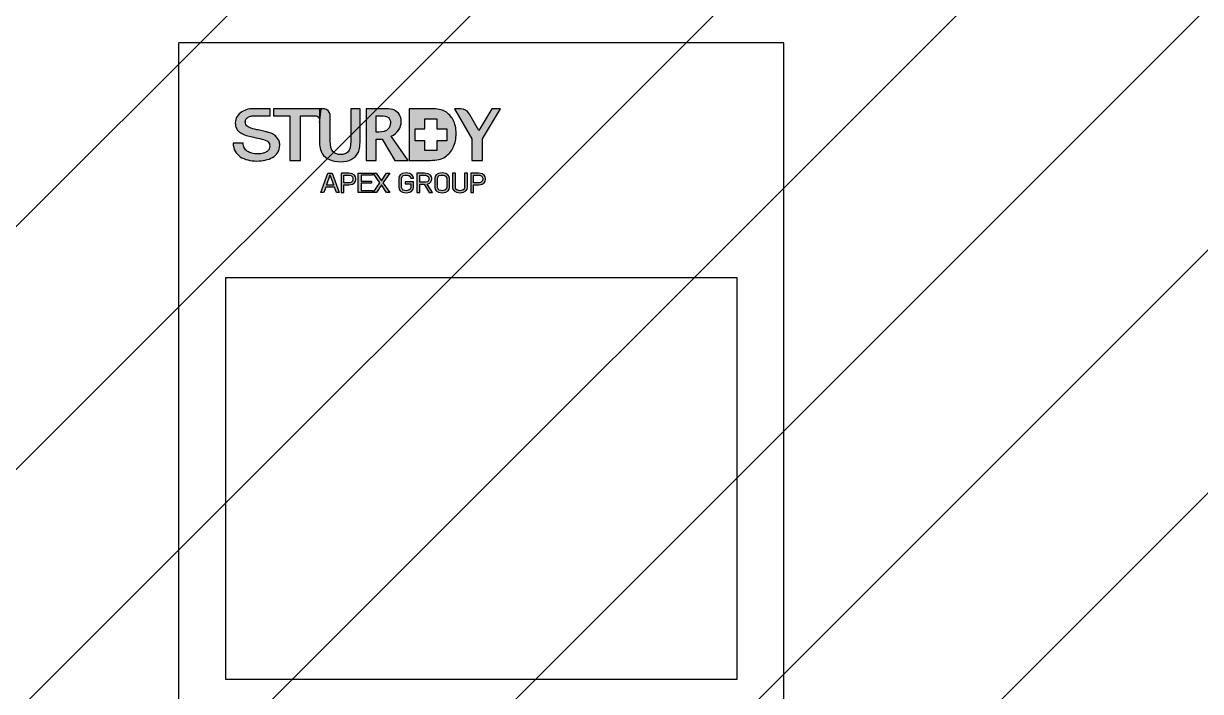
# Model space of a CAD drawing. Header units: millimetres. Extents: x 0 to 16408, y 0 to 11536.
# Drawn here: x 11292.8 to 11720.8, y 4925 to 5168 of the extents above; entities that cross this region are included whole.
import ezdxf

# ---------------------------------------------------------------- set-up
doc = ezdxf.new("R2010")
doc.units = ezdxf.units.MM
doc.header["$MEASUREMENT"] = 0
doc.linetypes.add('HIDDEN', pattern=[9.525, 6.35, -3.175])
doc.layers.get('0').update_dxf_attribs({"lineweight": 25})
doc.layers.add('DIM', color=3, linetype='Continuous', lineweight=9)
doc.layers.add('H', color=2, linetype='HIDDEN', lineweight=15)

msp = doc.modelspace()

# ---------------------------------------------------------------- hatches: boundary and pattern name
h = msp.add_hatch(color=256)
h.dxf.hatch_style = 2
edge = h.paths.add_edge_path()
edge.add_spline(control_points=[(11374.761, 5134.093), (11374.391, 5133.913), (11374.086, 5133.67), (11373.843, 5133.361), (11373.601, 5133.053), (11373.48, 5132.668), (11373.48, 5132.207), (11373.48, 5131.555), (11373.707, 5131.047), (11374.164, 5130.679), (11374.62, 5130.311), (11375.216, 5130.032), (11375.954, 5129.845), (11376.031, 5129.828), (11376.337, 5129.754), (11376.871, 5129.625), (11377.405, 5129.497), (11378.002, 5129.357), (11378.662, 5129.203), (11379.321, 5129.048), (11379.967, 5128.899), (11380.598, 5128.753), (11381.229, 5128.607), (11381.68, 5128.5), (11381.952, 5128.432), (11382.631, 5128.244), (11383.223, 5127.987), (11383.729, 5127.662), (11384.233, 5127.338), (11384.655, 5126.965), (11384.995, 5126.546), (11385.334, 5126.126), (11385.586, 5125.677), (11385.751, 5125.198), (11385.916, 5124.719), (11385.999, 5124.238), (11385.999, 5123.76), (11385.999, 5122.733), (11385.761, 5121.855), (11385.286, 5121.129), (11384.81, 5120.401), (11384.184, 5119.807), (11383.408, 5119.344), (11382.631, 5118.881), (11381.748, 5118.544), (11380.758, 5118.33), (11379.768, 5118.116), (11378.759, 5118.009), (11377.73, 5118.009), (11376.546, 5118.009), (11375.43, 5118.138), (11374.382, 5118.394), (11373.334, 5118.651), (11372.421, 5119.044), (11371.645, 5119.575), (11370.869, 5120.106), (11370.248, 5120.786), (11369.782, 5121.616), (11369.316, 5122.446), (11369.073, 5123.426), (11369.054, 5124.556), (11369.054, 5124.556), (11372.694, 5124.556), (11372.694, 5124.556), (11372.694, 5123.854), (11372.829, 5123.254), (11373.101, 5122.759), (11373.373, 5122.262), (11373.751, 5121.855), (11374.237, 5121.539), (11374.722, 5121.222), (11375.279, 5120.991), (11375.911, 5120.846), (11376.541, 5120.7), (11377.225, 5120.627), (11377.963, 5120.627), (11378.759, 5120.627), (11379.438, 5120.709), (11380.001, 5120.871), (11380.564, 5121.034), (11381.021, 5121.244), (11381.37, 5121.501), (11381.719, 5121.757), (11381.971, 5122.053), (11382.126, 5122.386), (11382.282, 5122.72), (11382.36, 5123.058), (11382.36, 5123.4), (11382.36, 5124.102), (11382.18, 5124.62), (11381.821, 5124.954), (11381.461, 5125.287), (11381.069, 5125.522), (11380.642, 5125.66), (11379.904, 5125.899), (11379.045, 5126.126), (11378.065, 5126.34), (11377.085, 5126.553), (11375.876, 5126.832), (11374.441, 5127.174), (11373.547, 5127.38), (11372.805, 5127.649), (11372.213, 5127.982), (11371.621, 5128.318), (11371.15, 5128.689), (11370.801, 5129.1), (11370.451, 5129.511), (11370.203, 5129.947), (11370.058, 5130.409), (11369.913, 5130.871), (11369.84, 5131.341), (11369.84, 5131.821), (11369.84, 5132.745), (11370.058, 5133.545), (11370.495, 5134.222), (11370.932, 5134.897), (11371.509, 5135.458), (11372.227, 5135.903), (11372.945, 5136.348), (11373.527, 5136.618), (11374.439, 5136.833), (11375.352, 5137.047), (11376.595, 5137.054), (11377.527, 5137.054), (11378.614, 5137.054), (11382.569, 5137.054), (11382.569, 5137.054), (11382.569, 5137.054), (11382.556, 5134.496), (11382.556, 5134.496), (11382.556, 5134.496), (11376.564, 5134.533), (11375.966, 5134.409), (11375.522, 5134.316), (11375.129, 5134.273), (11374.761, 5134.093)], knot_values=[0, 0, 0, 0, 1, 1, 1, 2, 2, 2, 3, 3, 3, 4, 4, 4, 5, 5, 5, 6, 6, 6, 7, 7, 7, 8, 8, 8, 9, 9, 9, 10, 10, 10, 11, 11, 11, 12, 12, 12, 13, 13, 13, 14, 14, 14, 15, 15, 15, 16, 16, 16, 17, 17, 17, 18, 18, 18, 19, 19, 19, 20, 20, 20, 21, 21, 21, 22, 22, 22, 23, 23, 23, 24, 24, 24, 25, 25, 25, 26, 26, 26, 27, 27, 27, 28, 28, 28, 29, 29, 29, 30, 30, 30, 31, 31, 31, 32, 32, 32, 33, 33, 33, 34, 34, 34, 35, 35, 35, 36, 36, 36, 37, 37, 37, 38, 38, 38, 39, 39, 39, 40, 40, 40, 41, 41, 41, 42, 42, 42, 43, 43, 43, 44, 44, 44, 45, 45, 45, 45], degree=3, periodic=1)
h = msp.add_hatch(color=256)
h.dxf.hatch_style = 2
edge = h.paths.add_edge_path()
edge.add_spline(control_points=[(11389.684, 5134.457), (11389.684, 5134.457), (11383.679, 5134.457), (11383.679, 5134.457), (11383.679, 5134.457), (11383.679, 5137.054), (11383.679, 5137.054), (11383.679, 5137.054), (11401.039, 5137.054), (11401.039, 5137.054), (11401.039, 5137.054), (11400.503, 5131.883), (11400.503, 5131.883), (11400.503, 5131.883), (11400.61, 5133.663), (11400.016, 5134.106), (11399.423, 5134.549), (11398.85, 5134.457), (11398.85, 5134.457), (11398.85, 5134.457), (11398.333, 5134.457), (11398.333, 5134.457), (11398.333, 5134.457), (11393.589, 5134.457), (11393.589, 5134.457), (11393.589, 5134.457), (11393.589, 5118.248), (11393.589, 5118.248), (11393.589, 5118.248), (11389.684, 5118.248), (11389.684, 5118.248), (11389.684, 5118.248), (11389.684, 5134.457), (11389.684, 5134.457)], knot_values=[0, 0, 0, 0, 1, 1, 1, 2, 2, 2, 3, 3, 3, 4, 4, 4, 5, 5, 5, 6, 6, 6, 7, 7, 7, 8, 8, 8, 9, 9, 9, 10, 10, 10, 11, 11, 11, 11], degree=3, periodic=1)
h = msp.add_hatch(color=256)
h.dxf.hatch_style = 2
edge = h.paths.add_edge_path()
edge.add_spline(control_points=[(11404.088, 5118.53), (11402.971, 5119.034), (11402.084, 5119.784), (11401.431, 5120.78), (11400.782, 5121.775), (11400.454, 5123.363), (11400.454, 5125.54), (11400.454, 5125.54), (11400.454, 5137.054), (11400.454, 5137.054), (11400.454, 5137.054), (11401.77, 5137.054), (11401.77, 5137.054), (11401.77, 5137.054), (11402.855, 5137.124), (11403.697, 5136.193), (11404.464, 5135.344), (11404.36, 5134.298), (11404.36, 5134.298), (11404.36, 5134.298), (11404.36, 5125.514), (11404.36, 5125.514), (11404.36, 5123.428), (11404.714, 5122.045), (11405.421, 5121.367), (11406.13, 5120.687), (11407.047, 5120.347), (11408.173, 5120.347), (11409.285, 5120.347), (11410.167, 5120.683), (11410.824, 5121.354), (11411.482, 5122.025), (11411.81, 5123.318), (11411.81, 5125.235), (11411.81, 5125.235), (11411.81, 5137.054), (11411.81, 5137.054), (11411.81, 5137.054), (11415.219, 5137.054), (11415.219, 5137.054), (11415.219, 5137.054), (11415.219, 5125.502), (11415.219, 5125.502), (11415.219, 5123.324), (11414.945, 5121.764), (11414.398, 5120.819), (11413.853, 5119.875), (11413.062, 5119.131), (11412.029, 5118.588), (11410.997, 5118.047), (11409.687, 5117.776), (11408.104, 5117.776), (11406.544, 5117.776), (11405.207, 5118.029), (11404.088, 5118.53)], knot_values=[0, 0, 0, 0, 1, 1, 1, 2, 2, 2, 3, 3, 3, 4, 4, 4, 5, 5, 5, 6, 6, 6, 7, 7, 7, 8, 8, 8, 9, 9, 9, 10, 10, 10, 11, 11, 11, 12, 12, 12, 13, 13, 13, 14, 14, 14, 15, 15, 15, 16, 16, 16, 17, 17, 17, 18, 18, 18, 18], degree=3, periodic=1)
h = msp.add_hatch(color=256)
h.dxf.hatch_style = 2
edge = h.paths.add_edge_path()
edge.add_spline(control_points=[(11430.177, 5132.394), (11430.177, 5131.295), (11429.857, 5130.255), (11429.224, 5129.277), (11428.588, 5128.3), (11427.692, 5127.554), (11426.534, 5127.039), (11426.534, 5127.039), (11432.669, 5118.248), (11432.669, 5118.248), (11432.669, 5118.248), (11427.912, 5118.248), (11427.912, 5118.248), (11427.912, 5118.248), (11423.225, 5125.947), (11423.225, 5125.947), (11423.225, 5125.947), (11421.101, 5125.947), (11421.101, 5125.947), (11421.101, 5125.947), (11421.101, 5118.248), (11421.101, 5118.248), (11421.101, 5118.248), (11417.423, 5118.248), (11417.423, 5118.248), (11417.423, 5118.248), (11417.423, 5137.054), (11417.423, 5137.054), (11417.423, 5137.054), (11424.452, 5137.054), (11424.452, 5137.054), (11425.892, 5137.054), (11426.987, 5136.874), (11427.74, 5136.515), (11428.491, 5136.154), (11429.086, 5135.609), (11429.522, 5134.876), (11429.958, 5134.144), (11430.177, 5133.316), (11430.177, 5132.394)], knot_values=[0, 0, 0, 0, 1, 1, 1, 2, 2, 2, 3, 3, 3, 4, 4, 4, 5, 5, 5, 6, 6, 6, 7, 7, 7, 8, 8, 8, 9, 9, 9, 10, 10, 10, 11, 11, 11, 12, 12, 12, 13, 13, 13, 13], degree=3, periodic=1)
edge = h.paths.add_edge_path()
edge.add_spline(control_points=[(11421.101, 5128.519), (11421.101, 5128.519), (11421.994, 5128.519), (11421.994, 5128.519), (11423.601, 5128.519), (11424.716, 5128.871), (11425.338, 5129.575), (11425.957, 5130.28), (11426.272, 5131.075), (11426.272, 5131.963), (11426.272, 5132.734), (11426.019, 5133.347), (11425.519, 5133.8), (11425.018, 5134.253), (11423.999, 5134.481), (11422.462, 5134.481), (11422.462, 5134.481), (11421.101, 5134.481), (11421.101, 5134.481), (11421.101, 5134.481), (11421.101, 5128.519), (11421.101, 5128.519)], knot_values=[0, 0, 0, 0, 1, 1, 1, 2, 2, 2, 3, 3, 3, 4, 4, 4, 5, 5, 5, 6, 6, 6, 7, 7, 7, 7], degree=3, periodic=1)
h = msp.add_hatch(color=256)
edge = h.paths.add_edge_path()
edge.add_spline(control_points=[(11433.024, 5118.248), (11433.024, 5118.248), (11433.024, 5137.054), (11433.024, 5137.054), (11433.024, 5137.054), (11441.115, 5137.054), (11441.115, 5137.054), (11443.284, 5137.054), (11444.97, 5136.706), (11446.176, 5136.013), (11447.384, 5135.318), (11448.345, 5134.294), (11449.061, 5132.943), (11449.777, 5131.592), (11450.135, 5129.959), (11450.135, 5128.045), (11450.135, 5126.174), (11449.794, 5124.499), (11449.111, 5123.027), (11448.431, 5121.552), (11447.439, 5120.387), (11446.133, 5119.532), (11444.829, 5118.676), (11443.04, 5118.248), (11440.773, 5118.248), (11440.773, 5118.248), (11433.024, 5118.248), (11433.024, 5118.248)], knot_values=[0, 0, 0, 0, 1, 1, 1, 2, 2, 2, 3, 3, 3, 4, 4, 4, 5, 5, 5, 6, 6, 6, 7, 7, 7, 8, 8, 8, 9, 9, 9, 9], degree=3, periodic=1)
h.paths.add_polyline_path([(11435.294, 5125.372), (11435.294, 5129.751), (11438.799, 5129.751), (11438.799, 5133.351), (11443.176, 5133.351), (11443.176, 5129.751), (11446.774, 5129.751), (11446.774, 5125.372), (11443.176, 5125.372), (11443.176, 5121.87), (11438.799, 5121.87), (11438.799, 5125.372)], flags=16)
h = msp.add_hatch(color=256)
h.dxf.hatch_style = 2
edge = h.paths.add_edge_path()
edge.add_spline(control_points=[(11455.818, 5126.127), (11455.818, 5126.127), (11449.497, 5137.054), (11449.497, 5137.054), (11449.497, 5137.054), (11450.999, 5137.054), (11450.999, 5137.054), (11450.999, 5137.054), (11452.463, 5137.116), (11453.548, 5136.554), (11454.632, 5135.99), (11454.982, 5135.036), (11454.982, 5135.036), (11454.982, 5135.036), (11458.406, 5129.118), (11458.406, 5129.118), (11458.406, 5129.118), (11463.188, 5137.054), (11463.188, 5137.054), (11463.188, 5137.054), (11466.292, 5137.054), (11466.292, 5137.054), (11466.292, 5137.054), (11459.724, 5126.15), (11459.724, 5126.15), (11459.724, 5126.15), (11459.724, 5118.248), (11459.724, 5118.248), (11459.724, 5118.248), (11455.818, 5118.248), (11455.818, 5118.248), (11455.818, 5118.248), (11455.818, 5126.127), (11455.818, 5126.127)], knot_values=[0, 0, 0, 0, 1, 1, 1, 2, 2, 2, 3, 3, 3, 4, 4, 4, 5, 5, 5, 6, 6, 6, 7, 7, 7, 8, 8, 8, 9, 9, 9, 10, 10, 10, 11, 11, 11, 11], degree=3, periodic=1)
h = msp.add_hatch(color=256)
h.paths.add_polyline_path([(11419.97, 5106.582), (11422.414, 5110.106), (11419.982, 5113.601), (11421.125, 5113.601), (11422.972, 5110.844), (11424.858, 5113.601), (11425.988, 5113.601), (11423.543, 5110.116), (11426.014, 5106.582), (11424.846, 5106.582), (11422.985, 5109.358), (11421.139, 5106.582)])
h.paths.add_polyline_path([(11414.575, 5106.582), (11414.575, 5113.601), (11419.689, 5113.601), (11419.689, 5112.852), (11415.598, 5112.852), (11415.598, 5110.667), (11419.384, 5110.667), (11419.384, 5109.919), (11415.598, 5109.919), (11415.598, 5107.33), (11419.689, 5107.33), (11419.689, 5106.582)])
h.paths.add_polyline_path([(11402.962, 5109.299), (11404.224, 5112.902), (11404.397, 5112.902), (11405.658, 5109.299)], flags=16)
h.paths.add_polyline_path([(11400.982, 5106.582), (11403.453, 5113.601), (11405.114, 5113.601), (11407.625, 5106.582), (11406.615, 5106.582), (11405.924, 5108.561), (11402.722, 5108.561), (11402.005, 5106.582)])
edge = h.paths.add_edge_path()
edge.add_spline(control_points=[(11445.056, 5106.493), (11442.971, 5106.493), (11442.385, 5107.733), (11442.385, 5108.383), (11442.385, 5108.383), (11442.385, 5111.809), (11442.385, 5111.809), (11442.385, 5112.439), (11442.93, 5113.669), (11445.068, 5113.669), (11447.142, 5113.669), (11447.739, 5112.439), (11447.739, 5111.799), (11447.739, 5111.799), (11447.739, 5108.374), (11447.739, 5108.374), (11447.739, 5107.724), (11447.181, 5106.493), (11445.056, 5106.493)], knot_values=[0, 0, 0, 0, 1, 1, 1, 2, 2, 2, 3, 3, 3, 4, 4, 4, 5, 5, 5, 6, 6, 6, 6], degree=3, periodic=1)
edge = h.paths.add_edge_path()
edge.add_spline(control_points=[(11411.146, 5109.348), (11411.146, 5109.348), (11409.313, 5109.348), (11409.313, 5109.348), (11409.313, 5109.348), (11409.313, 5106.582), (11409.313, 5106.582), (11409.313, 5106.582), (11408.29, 5106.582), (11408.29, 5106.582), (11408.29, 5106.582), (11408.29, 5113.601), (11408.29, 5113.601), (11408.29, 5113.601), (11411.093, 5113.601), (11411.093, 5113.601), (11413.232, 5113.601), (11413.644, 5112.341), (11413.644, 5111.74), (11413.644, 5111.74), (11413.644, 5111.228), (11413.644, 5111.228), (11413.644, 5110.608), (11413.232, 5109.348), (11411.146, 5109.348)], knot_values=[0, 0, 0, 0, 1, 1, 1, 2, 2, 2, 3, 3, 3, 4, 4, 4, 5, 5, 5, 6, 6, 6, 7, 7, 7, 8, 8, 8, 8], degree=3, periodic=1)
edge = h.paths.add_edge_path(flags=16)
edge.add_spline(control_points=[(11412.621, 5111.72), (11412.621, 5112.715), (11411.625, 5112.852), (11411.066, 5112.852), (11411.066, 5112.852), (11409.313, 5112.852), (11409.313, 5112.852), (11409.313, 5112.852), (11409.313, 5110.096), (11409.313, 5110.096), (11409.313, 5110.096), (11411.093, 5110.096), (11411.093, 5110.096), (11411.651, 5110.096), (11412.621, 5110.244), (11412.621, 5111.238), (11412.621, 5111.238), (11412.621, 5111.72), (11412.621, 5111.72)], knot_values=[0, 0, 0, 0, 1, 1, 1, 2, 2, 2, 3, 3, 3, 4, 4, 4, 5, 5, 5, 6, 6, 6, 6], degree=3, periodic=1)
edge = h.paths.add_edge_path()
edge.add_spline(control_points=[(11431.423, 5112.88), (11430.893, 5112.778), (11430.306, 5112.496), (11430.306, 5111.79), (11430.306, 5111.79), (11430.306, 5108.383), (11430.306, 5108.383), (11430.306, 5107.389), (11431.423, 5107.231), (11431.967, 5107.231), (11432.499, 5107.231), (11433.615, 5107.389), (11433.615, 5108.383), (11433.615, 5108.383), (11433.615, 5109.702), (11433.615, 5109.702), (11433.615, 5109.702), (11431.662, 5109.702), (11431.662, 5109.702), (11431.662, 5109.702), (11431.662, 5110.45), (11431.662, 5110.45), (11431.662, 5110.45), (11434.637, 5110.45), (11434.637, 5110.45), (11434.637, 5110.45), (11434.637, 5108.374), (11434.637, 5108.374), (11434.637, 5107.753), (11434.053, 5106.493), (11431.94, 5106.493)], knot_values=[6.2752676, 6.2752676, 6.2752676, 6.2752676, 7, 7, 7, 8, 8, 8, 9, 9, 9, 10, 10, 10, 11, 11, 11, 12, 12, 12, 13, 13, 13, 14, 14, 14, 15, 15, 15, 16, 16, 16, 16], degree=3, periodic=0)
edge.add_spline(control_points=[(11431.94, 5106.493), (11429.854, 5106.493), (11429.284, 5107.764), (11429.284, 5108.383), (11429.284, 5108.383), (11429.284, 5111.809), (11429.284, 5111.809), (11429.284, 5112.41), (11429.828, 5113.669), (11431.967, 5113.669), (11434.039, 5113.669), (11434.637, 5112.469), (11434.637, 5111.799), (11434.637, 5111.799), (11433.615, 5111.799), (11433.615, 5111.799), (11433.615, 5112.764), (11432.499, 5112.931), (11431.967, 5112.931), (11431.818, 5112.931), (11431.624, 5112.918), (11431.423, 5112.88)], knot_values=[0, 0, 0, 0, 1, 1, 1, 2, 2, 2, 3, 3, 3, 4, 4, 4, 5, 5, 5, 6, 6, 6, 6.2752676, 6.2752676, 6.2752676, 6.2752676], degree=3, periodic=0)
edge = h.paths.add_edge_path(flags=17)
edge.add_spline(control_points=[(11440.245, 5111.72), (11440.245, 5112.715), (11439.236, 5112.852), (11438.677, 5112.852), (11438.677, 5112.852), (11436.924, 5112.852), (11436.924, 5112.852), (11436.924, 5112.852), (11436.924, 5110.293), (11436.924, 5110.293), (11436.924, 5110.293), (11438.704, 5110.293), (11438.704, 5110.293), (11439.262, 5110.293), (11440.245, 5110.441), (11440.245, 5111.425), (11440.245, 5111.425), (11440.245, 5111.72), (11440.245, 5111.72)], knot_values=[0, 0, 0, 0, 1, 1, 1, 2, 2, 2, 3, 3, 3, 4, 4, 4, 5, 5, 5, 6, 6, 6, 6], degree=3, periodic=1)
edge = h.paths.add_edge_path()
edge.add_spline(control_points=[(11440.338, 5106.582), (11440.338, 5106.582), (11438.478, 5109.545), (11438.478, 5109.545), (11438.478, 5109.545), (11436.924, 5109.545), (11436.924, 5109.545), (11436.924, 5109.545), (11436.924, 5106.582), (11436.924, 5106.582), (11436.924, 5106.582), (11435.901, 5106.582), (11435.901, 5106.582), (11435.901, 5106.582), (11435.901, 5113.601), (11435.901, 5113.601), (11435.901, 5113.601), (11438.704, 5113.601), (11438.704, 5113.601), (11440.843, 5113.601), (11441.268, 5112.351), (11441.268, 5111.75), (11441.268, 5111.75), (11441.268, 5111.416), (11441.268, 5111.416), (11441.268, 5110.893), (11440.949, 5109.919), (11439.554, 5109.614), (11439.554, 5109.614), (11441.494, 5106.582), (11441.494, 5106.582), (11441.494, 5106.582), (11440.338, 5106.582), (11440.338, 5106.582)], knot_values=[0, 0, 0, 0, 1, 1, 1, 2, 2, 2, 3, 3, 3, 4, 4, 4, 5, 5, 5, 6, 6, 6, 7, 7, 7, 8, 8, 8, 9, 9, 9, 10, 10, 10, 11, 11, 11, 11], degree=3, periodic=1)
edge = h.paths.add_edge_path()
edge.add_spline(control_points=[(11458.356, 5109.348), (11458.356, 5109.348), (11456.522, 5109.348), (11456.522, 5109.348), (11456.522, 5109.348), (11456.522, 5106.582), (11456.522, 5106.582), (11456.522, 5106.582), (11455.499, 5106.582), (11455.499, 5106.582), (11455.499, 5106.582), (11455.499, 5113.601), (11455.499, 5113.601), (11455.499, 5113.601), (11458.302, 5113.601), (11458.302, 5113.601), (11460.443, 5113.601), (11460.853, 5112.341), (11460.853, 5111.74), (11460.853, 5111.74), (11460.853, 5111.228), (11460.853, 5111.228), (11460.853, 5110.608), (11460.443, 5109.348), (11458.356, 5109.348)], knot_values=[0, 0, 0, 0, 1, 1, 1, 2, 2, 2, 3, 3, 3, 4, 4, 4, 5, 5, 5, 6, 6, 6, 7, 7, 7, 8, 8, 8, 8], degree=3, periodic=1)
edge = h.paths.add_edge_path()
edge.add_spline(control_points=[(11449.892, 5113.601), (11449.892, 5113.601), (11448.869, 5113.601), (11448.869, 5113.601), (11448.869, 5113.601), (11448.869, 5108.383), (11448.869, 5108.383), (11448.869, 5107.724), (11449.415, 5106.493), (11451.567, 5106.493)], knot_values=[-2.9999981, -2.9999981, -2.9999981, -2.9999981, -2, -2, -2, -1, -1, -1, 0, 0, 0, 0], degree=3, periodic=0)
edge.add_spline(control_points=[(11451.567, 5106.493), (11453.705, 5106.493), (11454.236, 5107.714), (11454.236, 5108.374), (11454.236, 5108.374), (11454.236, 5113.601), (11454.236, 5113.601), (11454.236, 5113.601), (11453.214, 5113.601), (11453.214, 5113.601), (11453.214, 5113.601), (11453.214, 5108.383), (11453.214, 5108.383), (11453.214, 5107.389), (11452.096, 5107.231), (11451.552, 5107.231), (11451.021, 5107.231), (11449.892, 5107.389), (11449.892, 5108.383), (11449.892, 5108.383), (11449.892, 5113.601), (11449.892, 5113.601), (11449.892, 5113.601), (11449.892, 5113.601), (11449.892, 5113.601)], knot_values=[-10, -10, -10, -10, -9, -9, -9, -8, -8, -8, -7, -7, -7, -6, -6, -6, -5, -5, -5, -4, -4, -4, -3, -3, -3, -2.9999981, -2.9999981, -2.9999981, -2.9999981], degree=3, periodic=0)
edge = h.paths.add_edge_path(flags=17)
edge.add_spline(control_points=[(11446.716, 5111.79), (11446.716, 5112.773), (11445.6, 5112.931), (11445.068, 5112.931), (11444.524, 5112.931), (11443.409, 5112.773), (11443.409, 5111.79), (11443.409, 5111.79), (11443.409, 5108.383), (11443.409, 5108.383), (11443.409, 5107.389), (11444.524, 5107.231), (11445.068, 5107.231), (11445.6, 5107.231), (11446.716, 5107.389), (11446.716, 5108.383), (11446.716, 5108.383), (11446.716, 5111.79), (11446.716, 5111.79)], knot_values=[0, 0, 0, 0, 1, 1, 1, 2, 2, 2, 3, 3, 3, 4, 4, 4, 5, 5, 5, 6, 6, 6, 6], degree=3, periodic=1)
edge = h.paths.add_edge_path(flags=16)
edge.add_spline(control_points=[(11459.831, 5111.72), (11459.831, 5112.715), (11458.834, 5112.852), (11458.276, 5112.852), (11458.276, 5112.852), (11456.522, 5112.852), (11456.522, 5112.852), (11456.522, 5112.852), (11456.522, 5110.096), (11456.522, 5110.096), (11456.522, 5110.096), (11458.302, 5110.096), (11458.302, 5110.096), (11458.861, 5110.096), (11459.831, 5110.244), (11459.831, 5111.238), (11459.831, 5111.238), (11459.831, 5111.72), (11459.831, 5111.72)], knot_values=[0, 0, 0, 0, 1, 1, 1, 2, 2, 2, 3, 3, 3, 4, 4, 4, 5, 5, 5, 6, 6, 6, 6], degree=3, periodic=1)
at = {"layer": 'DIM'}
h = msp.add_hatch(dxfattribs=at)
h.set_pattern_fill('ANSI31', color=256, scale=350, style=0)
h.set_pattern_definition([(45, (-19163.366, -2190.005), (-30.93592, 30.93592), [])])
h.paths.add_polyline_path([(11169.331, 5386.066), (11169.331, 3313.066), (10738.546, 3313.066), (10738.546, 5100.001), (10069.331, 5100.001), (10069.331, 6563.066), (14009.331, 6563.066), (14009.331, 5100.001), (13340.115, 5100.001), (13340.115, 3313.066), (12909.331, 3313.066), (12909.331, 5386.066)])
edge = h.paths.add_edge_path(flags=16)
edge.add_line((12909.331, 3336.066), (12909.331, 3313.066))
edge.add_line((11169.331, 3336.066), (11169.331, 3313.066))
at = {"layer": 'H', "ltscale": 5}
h = msp.add_hatch(dxfattribs=at)
h.set_pattern_fill('ANSI31', color=256, scale=500, style=0)
h.set_pattern_definition([(45, (5319.3, 20778.49), (-44.19417, 44.19417), [])])
edge = h.paths.add_edge_path(flags=16)
edge.add_line((14059.331, 6563.066), (14009.331, 6563.066))
edge.add_line((14059.331, 6563.066), (14009.331, 6563.066))
edge = h.paths.add_edge_path()
edge.add_line((14059.331, 6563.066), (14009.331, 6563.066))
edge.add_line((14059.331, 6563.066), (14009.331, 6563.066))
edge.add_line((10069.331, 3313.066), (10069.331, 6563.066))
edge.add_line((10019.331, 3263.066), (10019.331, 6563.066))
edge.add_line((10069.331, 3313.066), (14009.331, 3313.066))
edge.add_line((10019.331, 3263.066), (14059.331, 3263.066))
edge.add_line((14059.331, 6563.066), (14009.331, 6563.066))
edge.add_line((14009.331, 5313.066), (14009.331, 5323.066))
edge.add_line((14009.331, 3313.066), (14009.331, 6563.066))
edge.add_line((14059.331, 3263.066), (14059.331, 6563.066))

# ---------------------------------------------------------------- linework, layer by layer
for p, q in [((11349.331, 4411.066), (11349.331, 5161.066)), ((11569.331, 5161.066), (11349.331, 5161.066)), ((11569.331, 4411.066), (11569.331, 5161.066))]:
    msp.add_line(p, q)
for points in [[(11438.799, 5129.751), (11438.799, 5133.351), (11443.176, 5133.351)], [(11443.176, 5133.351), (11443.176, 5129.751)], [(11438.799, 5125.372), (11435.294, 5125.372), (11435.294, 5129.751), (11438.799, 5129.751)], [(11443.176, 5129.751), (11446.774, 5129.751), (11446.774, 5125.372)], [(11443.176, 5125.372), (11443.176, 5121.87), (11438.799, 5121.87), (11438.799, 5125.372)], [(11446.774, 5125.372), (11443.176, 5125.372)], [(11406.615, 5106.582), (11405.924, 5108.561), (11402.722, 5108.561), (11402.005, 5106.582), (11400.982, 5106.582), (11403.453, 5113.601), (11405.114, 5113.601), (11407.625, 5106.582), (11406.615, 5106.582)], [(11404.397, 5112.902), (11404.224, 5112.902), (11402.962, 5109.299), (11405.658, 5109.299), (11404.397, 5112.902)], [(11414.575, 5106.582), (11414.575, 5113.601), (11419.689, 5113.601), (11419.689, 5112.852), (11415.598, 5112.852), (11415.598, 5110.667), (11419.384, 5110.667), (11419.384, 5109.919), (11415.598, 5109.919), (11415.598, 5107.33), (11419.689, 5107.33), (11419.689, 5106.582), (11414.575, 5106.582)], [(11424.846, 5106.582), (11422.985, 5109.358), (11421.139, 5106.582), (11419.97, 5106.582), (11422.414, 5110.106), (11419.982, 5113.601), (11421.125, 5113.601), (11422.972, 5110.844), (11424.858, 5113.601), (11425.988, 5113.601), (11423.543, 5110.116), (11426.014, 5106.582), (11424.846, 5106.582)]]:
    msp.add_lwpolyline(points)
msp.add_lwpolyline([(11366.331, 4929.566), (11552.331, 4929.566), (11552.331, 5075.566), (11366.331, 5075.566)], close=True)
for points, knots in [([(11372.694, 5124.556), (11372.694, 5123.854), (11372.829, 5123.254), (11373.101, 5122.759), (11373.373, 5122.262), (11373.751, 5121.855), (11374.237, 5121.539), (11374.722, 5121.222), (11375.279, 5120.991), (11375.911, 5120.846), (11376.541, 5120.7), (11377.225, 5120.627), (11377.963, 5120.627), (11378.759, 5120.627), (11379.438, 5120.709), (11380.001, 5120.871), (11380.564, 5121.034), (11381.021, 5121.244), (11381.37, 5121.501), (11381.719, 5121.757), (11381.971, 5122.053), (11382.126, 5122.386), (11382.282, 5122.72), (11382.36, 5123.058), (11382.36, 5123.4), (11382.36, 5124.102), (11382.18, 5124.62), (11381.821, 5124.954), (11381.461, 5125.287), (11381.069, 5125.522), (11380.642, 5125.66), (11379.904, 5125.899), (11379.045, 5126.126), (11378.065, 5126.34), (11377.085, 5126.553), (11375.876, 5126.832), (11374.441, 5127.174), (11373.547, 5127.38), (11372.805, 5127.649), (11372.213, 5127.982), (11371.621, 5128.318), (11371.15, 5128.689), (11370.801, 5129.1), (11370.451, 5129.511), (11370.203, 5129.947), (11370.058, 5130.409), (11369.913, 5130.871), (11369.84, 5131.341), (11369.84, 5131.821), (11369.84, 5132.745), (11370.058, 5133.545), (11370.495, 5134.222), (11370.932, 5134.897), (11371.509, 5135.458), (11372.227, 5135.903), (11372.945, 5136.348), (11373.527, 5136.618), (11374.439, 5136.833), (11375.352, 5137.047), (11376.595, 5137.054), (11377.527, 5137.054), (11378.614, 5137.054), (11382.569, 5137.054), (11382.569, 5137.054), (11382.569, 5137.054), (11382.556, 5134.496), (11382.556, 5134.496), (11382.556, 5134.496), (11376.564, 5134.533), (11375.966, 5134.409), (11375.522, 5134.316), (11375.129, 5134.273), (11374.761, 5134.093), (11374.391, 5133.913), (11374.086, 5133.67), (11373.843, 5133.361), (11373.601, 5133.053), (11373.48, 5132.668), (11373.48, 5132.207), (11373.48, 5131.555), (11373.707, 5131.047), (11374.164, 5130.679), (11374.62, 5130.311), (11375.216, 5130.032), (11375.954, 5129.845), (11376.031, 5129.828), (11376.337, 5129.754), (11376.871, 5129.625), (11377.405, 5129.497), (11378.002, 5129.357), (11378.662, 5129.203), (11379.321, 5129.048), (11379.967, 5128.899), (11380.598, 5128.753), (11381.229, 5128.607), (11381.68, 5128.5), (11381.952, 5128.432), (11382.631, 5128.244), (11383.223, 5127.987), (11383.729, 5127.662), (11384.233, 5127.338), (11384.655, 5126.965), (11384.995, 5126.546), (11385.334, 5126.126), (11385.586, 5125.677), (11385.751, 5125.198), (11385.916, 5124.719), (11385.999, 5124.238), (11385.999, 5123.76), (11385.999, 5122.733), (11385.761, 5121.855), (11385.286, 5121.129), (11384.81, 5120.401), (11384.184, 5119.807), (11383.408, 5119.344), (11382.631, 5118.881), (11381.748, 5118.544), (11380.758, 5118.33), (11379.768, 5118.116), (11378.759, 5118.009), (11377.73, 5118.009), (11376.546, 5118.009), (11375.43, 5118.138), (11374.382, 5118.394), (11373.334, 5118.651), (11372.421, 5119.044), (11371.645, 5119.575), (11370.869, 5120.106), (11370.248, 5120.786), (11369.782, 5121.616), (11369.316, 5122.446), (11369.073, 5123.426), (11369.054, 5124.556), (11369.054, 5124.556), (11372.694, 5124.556), (11372.694, 5124.556)], [0, 0, 0, 0, 1, 1, 1, 2, 2, 2, 3, 3, 3, 4, 4, 4, 5, 5, 5, 6, 6, 6, 7, 7, 7, 8, 8, 8, 9, 9, 9, 10, 10, 10, 11, 11, 11, 12, 12, 12, 13, 13, 13, 14, 14, 14, 15, 15, 15, 16, 16, 16, 17, 17, 17, 18, 18, 18, 19, 19, 19, 20, 20, 20, 21, 21, 21, 22, 22, 22, 23, 23, 23, 24, 24, 24, 25, 25, 25, 26, 26, 26, 27, 27, 27, 28, 28, 28, 29, 29, 29, 30, 30, 30, 31, 31, 31, 32, 32, 32, 33, 33, 33, 34, 34, 34, 35, 35, 35, 36, 36, 36, 37, 37, 37, 38, 38, 38, 39, 39, 39, 40, 40, 40, 41, 41, 41, 42, 42, 42, 43, 43, 43, 44, 44, 44, 45, 45, 45, 45]), ([(11389.684, 5118.248), (11389.684, 5118.248), (11389.684, 5134.457), (11389.684, 5134.457), (11389.684, 5134.457), (11383.679, 5134.457), (11383.679, 5134.457), (11383.679, 5134.457), (11383.679, 5137.054), (11383.679, 5137.054), (11383.679, 5137.054), (11401.039, 5137.054), (11401.039, 5137.054), (11401.039, 5137.054), (11400.503, 5131.883), (11400.503, 5131.883), (11400.503, 5131.883), (11400.61, 5133.663), (11400.016, 5134.106), (11399.423, 5134.549), (11398.85, 5134.457), (11398.85, 5134.457), (11398.85, 5134.457), (11398.333, 5134.457), (11398.333, 5134.457), (11398.333, 5134.457), (11393.589, 5134.457), (11393.589, 5134.457), (11393.589, 5134.457), (11393.589, 5118.248), (11393.589, 5118.248), (11393.589, 5118.248), (11389.684, 5118.248), (11389.684, 5118.248)], [0, 0, 0, 0, 1, 1, 1, 2, 2, 2, 3, 3, 3, 4, 4, 4, 5, 5, 5, 6, 6, 6, 7, 7, 7, 8, 8, 8, 9, 9, 9, 10, 10, 10, 11, 11, 11, 11]), ([(11400.454, 5137.054), (11400.454, 5137.054), (11401.77, 5137.054), (11401.77, 5137.054), (11401.77, 5137.054), (11402.855, 5137.124), (11403.697, 5136.193), (11404.464, 5135.344), (11404.36, 5134.298), (11404.36, 5134.298), (11404.36, 5134.298), (11404.36, 5125.514), (11404.36, 5125.514), (11404.36, 5123.428), (11404.714, 5122.045), (11405.421, 5121.367), (11406.13, 5120.687), (11407.047, 5120.347), (11408.173, 5120.347), (11409.285, 5120.347), (11410.167, 5120.683), (11410.824, 5121.354), (11411.482, 5122.025), (11411.81, 5123.318), (11411.81, 5125.235), (11411.81, 5125.235), (11411.81, 5137.054), (11411.81, 5137.054), (11411.81, 5137.054), (11415.219, 5137.054), (11415.219, 5137.054), (11415.219, 5137.054), (11415.219, 5125.502), (11415.219, 5125.502), (11415.219, 5123.324), (11414.945, 5121.764), (11414.398, 5120.819), (11413.853, 5119.875), (11413.062, 5119.131), (11412.029, 5118.588), (11410.997, 5118.047), (11409.687, 5117.776), (11408.104, 5117.776), (11406.544, 5117.776), (11405.207, 5118.029), (11404.088, 5118.53), (11402.971, 5119.034), (11402.084, 5119.784), (11401.431, 5120.78), (11400.782, 5121.775), (11400.454, 5123.363), (11400.454, 5125.54), (11400.454, 5125.54), (11400.454, 5137.054), (11400.454, 5137.054)], [0, 0, 0, 0, 1, 1, 1, 2, 2, 2, 3, 3, 3, 4, 4, 4, 5, 5, 5, 6, 6, 6, 7, 7, 7, 8, 8, 8, 9, 9, 9, 10, 10, 10, 11, 11, 11, 12, 12, 12, 13, 13, 13, 14, 14, 14, 15, 15, 15, 16, 16, 16, 17, 17, 17, 18, 18, 18, 18]), ([(11417.423, 5118.248), (11417.423, 5118.248), (11417.423, 5137.054), (11417.423, 5137.054), (11417.423, 5137.054), (11424.452, 5137.054), (11424.452, 5137.054), (11425.892, 5137.054), (11426.987, 5136.874), (11427.74, 5136.515), (11428.491, 5136.154), (11429.086, 5135.609), (11429.522, 5134.876), (11429.958, 5134.144), (11430.177, 5133.316), (11430.177, 5132.394), (11430.177, 5131.295), (11429.857, 5130.255), (11429.224, 5129.277), (11428.588, 5128.3), (11427.692, 5127.554), (11426.534, 5127.039), (11426.534, 5127.039), (11432.669, 5118.248), (11432.669, 5118.248), (11432.669, 5118.248), (11427.912, 5118.248), (11427.912, 5118.248), (11427.912, 5118.248), (11423.225, 5125.947), (11423.225, 5125.947), (11423.225, 5125.947), (11421.101, 5125.947), (11421.101, 5125.947), (11421.101, 5125.947), (11421.101, 5118.248), (11421.101, 5118.248), (11421.101, 5118.248), (11417.423, 5118.248), (11417.423, 5118.248)], [0, 0, 0, 0, 1, 1, 1, 2, 2, 2, 3, 3, 3, 4, 4, 4, 5, 5, 5, 6, 6, 6, 7, 7, 7, 8, 8, 8, 9, 9, 9, 10, 10, 10, 11, 11, 11, 12, 12, 12, 13, 13, 13, 13]), ([(11433.024, 5118.248), (11433.024, 5118.248), (11433.024, 5137.054), (11433.024, 5137.054), (11433.024, 5137.054), (11441.115, 5137.054), (11441.115, 5137.054), (11443.284, 5137.054), (11444.97, 5136.706), (11446.176, 5136.013), (11447.384, 5135.318), (11448.345, 5134.294), (11449.061, 5132.943), (11449.777, 5131.592), (11450.135, 5129.959), (11450.135, 5128.045), (11450.135, 5126.174), (11449.794, 5124.499), (11449.111, 5123.027), (11448.431, 5121.552), (11447.439, 5120.387), (11446.133, 5119.532), (11444.829, 5118.676), (11443.04, 5118.248), (11440.773, 5118.248), (11440.773, 5118.248), (11433.024, 5118.248), (11433.024, 5118.248)], [0, 0, 0, 0, 1, 1, 1, 2, 2, 2, 3, 3, 3, 4, 4, 4, 5, 5, 5, 6, 6, 6, 7, 7, 7, 8, 8, 8, 9, 9, 9, 9]), ([(11455.818, 5118.248), (11455.818, 5118.248), (11455.818, 5126.127), (11455.818, 5126.127), (11455.818, 5126.127), (11449.497, 5137.054), (11449.497, 5137.054), (11449.497, 5137.054), (11450.999, 5137.054), (11450.999, 5137.054), (11450.999, 5137.054), (11452.463, 5137.116), (11453.548, 5136.554), (11454.632, 5135.99), (11454.982, 5135.036), (11454.982, 5135.036), (11454.982, 5135.036), (11458.406, 5129.118), (11458.406, 5129.118), (11458.406, 5129.118), (11463.188, 5137.054), (11463.188, 5137.054), (11463.188, 5137.054), (11466.292, 5137.054), (11466.292, 5137.054), (11466.292, 5137.054), (11459.724, 5126.15), (11459.724, 5126.15), (11459.724, 5126.15), (11459.724, 5118.248), (11459.724, 5118.248), (11459.724, 5118.248), (11455.818, 5118.248), (11455.818, 5118.248)], [0, 0, 0, 0, 1, 1, 1, 2, 2, 2, 3, 3, 3, 4, 4, 4, 5, 5, 5, 6, 6, 6, 7, 7, 7, 8, 8, 8, 9, 9, 9, 10, 10, 10, 11, 11, 11, 11]), ([(11421.101, 5128.519), (11421.101, 5128.519), (11421.994, 5128.519), (11421.994, 5128.519), (11423.601, 5128.519), (11424.716, 5128.871), (11425.338, 5129.575), (11425.957, 5130.28), (11426.272, 5131.075), (11426.272, 5131.963), (11426.272, 5132.734), (11426.019, 5133.347), (11425.519, 5133.8), (11425.018, 5134.253), (11423.999, 5134.481), (11422.462, 5134.481), (11422.462, 5134.481), (11421.101, 5134.481), (11421.101, 5134.481), (11421.101, 5134.481), (11421.101, 5128.519), (11421.101, 5128.519)], [0, 0, 0, 0, 1, 1, 1, 2, 2, 2, 3, 3, 3, 4, 4, 4, 5, 5, 5, 6, 6, 6, 7, 7, 7, 7]), ([(11411.146, 5109.348), (11411.146, 5109.348), (11409.313, 5109.348), (11409.313, 5109.348), (11409.313, 5109.348), (11409.313, 5106.582), (11409.313, 5106.582), (11409.313, 5106.582), (11408.29, 5106.582), (11408.29, 5106.582), (11408.29, 5106.582), (11408.29, 5113.601), (11408.29, 5113.601), (11408.29, 5113.601), (11411.093, 5113.601), (11411.093, 5113.601), (11413.232, 5113.601), (11413.644, 5112.341), (11413.644, 5111.74), (11413.644, 5111.74), (11413.644, 5111.228), (11413.644, 5111.228), (11413.644, 5110.608), (11413.232, 5109.348), (11411.146, 5109.348)], [0, 0, 0, 0, 1, 1, 1, 2, 2, 2, 3, 3, 3, 4, 4, 4, 5, 5, 5, 6, 6, 6, 7, 7, 7, 8, 8, 8, 8]), ([(11412.621, 5111.72), (11412.621, 5112.715), (11411.625, 5112.852), (11411.066, 5112.852), (11411.066, 5112.852), (11409.313, 5112.852), (11409.313, 5112.852), (11409.313, 5112.852), (11409.313, 5110.096), (11409.313, 5110.096), (11409.313, 5110.096), (11411.093, 5110.096), (11411.093, 5110.096), (11411.651, 5110.096), (11412.621, 5110.244), (11412.621, 5111.238), (11412.621, 5111.238), (11412.621, 5111.72), (11412.621, 5111.72)], [0, 0, 0, 0, 1, 1, 1, 2, 2, 2, 3, 3, 3, 4, 4, 4, 5, 5, 5, 6, 6, 6, 6]), ([(11431.94, 5106.493), (11429.854, 5106.493), (11429.284, 5107.764), (11429.284, 5108.383), (11429.284, 5108.383), (11429.284, 5111.809), (11429.284, 5111.809), (11429.284, 5112.41), (11429.828, 5113.669), (11431.967, 5113.669), (11434.039, 5113.669), (11434.637, 5112.469), (11434.637, 5111.799), (11434.637, 5111.799), (11433.615, 5111.799), (11433.615, 5111.799), (11433.615, 5112.764), (11432.499, 5112.931), (11431.967, 5112.931), (11431.423, 5112.931), (11430.306, 5112.764), (11430.306, 5111.79), (11430.306, 5111.79), (11430.306, 5108.383), (11430.306, 5108.383), (11430.306, 5107.389), (11431.423, 5107.231), (11431.967, 5107.231), (11432.499, 5107.231), (11433.615, 5107.389), (11433.615, 5108.383), (11433.615, 5108.383), (11433.615, 5109.702), (11433.615, 5109.702), (11433.615, 5109.702), (11431.662, 5109.702), (11431.662, 5109.702), (11431.662, 5109.702), (11431.662, 5110.45), (11431.662, 5110.45), (11431.662, 5110.45), (11434.637, 5110.45), (11434.637, 5110.45), (11434.637, 5110.45), (11434.637, 5108.374), (11434.637, 5108.374), (11434.637, 5107.753), (11434.053, 5106.493), (11431.94, 5106.493)], [0, 0, 0, 0, 1, 1, 1, 2, 2, 2, 3, 3, 3, 4, 4, 4, 5, 5, 5, 6, 6, 6, 7, 7, 7, 8, 8, 8, 9, 9, 9, 10, 10, 10, 11, 11, 11, 12, 12, 12, 13, 13, 13, 14, 14, 14, 15, 15, 15, 16, 16, 16, 16]), ([(11440.338, 5106.582), (11440.338, 5106.582), (11438.478, 5109.545), (11438.478, 5109.545), (11438.478, 5109.545), (11436.924, 5109.545), (11436.924, 5109.545), (11436.924, 5109.545), (11436.924, 5106.582), (11436.924, 5106.582), (11436.924, 5106.582), (11435.901, 5106.582), (11435.901, 5106.582), (11435.901, 5106.582), (11435.901, 5113.601), (11435.901, 5113.601), (11435.901, 5113.601), (11438.704, 5113.601), (11438.704, 5113.601), (11440.843, 5113.601), (11441.268, 5112.351), (11441.268, 5111.75), (11441.268, 5111.75), (11441.268, 5111.416), (11441.268, 5111.416), (11441.268, 5110.893), (11440.949, 5109.919), (11439.554, 5109.614), (11439.554, 5109.614), (11441.494, 5106.582), (11441.494, 5106.582), (11441.494, 5106.582), (11440.338, 5106.582), (11440.338, 5106.582)], [0, 0, 0, 0, 1, 1, 1, 2, 2, 2, 3, 3, 3, 4, 4, 4, 5, 5, 5, 6, 6, 6, 7, 7, 7, 8, 8, 8, 9, 9, 9, 10, 10, 10, 11, 11, 11, 11]), ([(11440.245, 5111.72), (11440.245, 5112.715), (11439.236, 5112.852), (11438.677, 5112.852), (11438.677, 5112.852), (11436.924, 5112.852), (11436.924, 5112.852), (11436.924, 5112.852), (11436.924, 5110.293), (11436.924, 5110.293), (11436.924, 5110.293), (11438.704, 5110.293), (11438.704, 5110.293), (11439.262, 5110.293), (11440.245, 5110.441), (11440.245, 5111.425), (11440.245, 5111.425), (11440.245, 5111.72), (11440.245, 5111.72)], [0, 0, 0, 0, 1, 1, 1, 2, 2, 2, 3, 3, 3, 4, 4, 4, 5, 5, 5, 6, 6, 6, 6]), ([(11445.056, 5106.493), (11442.971, 5106.493), (11442.385, 5107.733), (11442.385, 5108.383), (11442.385, 5108.383), (11442.385, 5111.809), (11442.385, 5111.809), (11442.385, 5112.439), (11442.93, 5113.669), (11445.068, 5113.669), (11447.142, 5113.669), (11447.739, 5112.439), (11447.739, 5111.799), (11447.739, 5111.799), (11447.739, 5108.374), (11447.739, 5108.374), (11447.739, 5107.724), (11447.181, 5106.493), (11445.056, 5106.493)], [0, 0, 0, 0, 1, 1, 1, 2, 2, 2, 3, 3, 3, 4, 4, 4, 5, 5, 5, 6, 6, 6, 6]), ([(11446.716, 5111.79), (11446.716, 5112.773), (11445.6, 5112.931), (11445.068, 5112.931), (11444.524, 5112.931), (11443.409, 5112.773), (11443.409, 5111.79), (11443.409, 5111.79), (11443.409, 5108.383), (11443.409, 5108.383), (11443.409, 5107.389), (11444.524, 5107.231), (11445.068, 5107.231), (11445.6, 5107.231), (11446.716, 5107.389), (11446.716, 5108.383), (11446.716, 5108.383), (11446.716, 5111.79), (11446.716, 5111.79)], [0, 0, 0, 0, 1, 1, 1, 2, 2, 2, 3, 3, 3, 4, 4, 4, 5, 5, 5, 6, 6, 6, 6]), ([(11451.567, 5106.493), (11449.415, 5106.493), (11448.869, 5107.724), (11448.869, 5108.383), (11448.869, 5108.383), (11448.869, 5113.601), (11448.869, 5113.601), (11448.869, 5113.601), (11449.892, 5113.601), (11449.892, 5113.601), (11449.892, 5113.601), (11449.892, 5108.383), (11449.892, 5108.383), (11449.892, 5107.389), (11451.021, 5107.231), (11451.552, 5107.231), (11452.096, 5107.231), (11453.214, 5107.389), (11453.214, 5108.383), (11453.214, 5108.383), (11453.214, 5113.601), (11453.214, 5113.601), (11453.214, 5113.601), (11454.236, 5113.601), (11454.236, 5113.601), (11454.236, 5113.601), (11454.236, 5108.374), (11454.236, 5108.374), (11454.236, 5107.714), (11453.705, 5106.493), (11451.567, 5106.493)], [0, 0, 0, 0, 1, 1, 1, 2, 2, 2, 3, 3, 3, 4, 4, 4, 5, 5, 5, 6, 6, 6, 7, 7, 7, 8, 8, 8, 9, 9, 9, 10, 10, 10, 10]), ([(11458.356, 5109.348), (11458.356, 5109.348), (11456.522, 5109.348), (11456.522, 5109.348), (11456.522, 5109.348), (11456.522, 5106.582), (11456.522, 5106.582), (11456.522, 5106.582), (11455.499, 5106.582), (11455.499, 5106.582), (11455.499, 5106.582), (11455.499, 5113.601), (11455.499, 5113.601), (11455.499, 5113.601), (11458.302, 5113.601), (11458.302, 5113.601), (11460.443, 5113.601), (11460.853, 5112.341), (11460.853, 5111.74), (11460.853, 5111.74), (11460.853, 5111.228), (11460.853, 5111.228), (11460.853, 5110.608), (11460.443, 5109.348), (11458.356, 5109.348)], [0, 0, 0, 0, 1, 1, 1, 2, 2, 2, 3, 3, 3, 4, 4, 4, 5, 5, 5, 6, 6, 6, 7, 7, 7, 8, 8, 8, 8]), ([(11459.831, 5111.72), (11459.831, 5112.715), (11458.834, 5112.852), (11458.276, 5112.852), (11458.276, 5112.852), (11456.522, 5112.852), (11456.522, 5112.852), (11456.522, 5112.852), (11456.522, 5110.096), (11456.522, 5110.096), (11456.522, 5110.096), (11458.302, 5110.096), (11458.302, 5110.096), (11458.861, 5110.096), (11459.831, 5110.244), (11459.831, 5111.238), (11459.831, 5111.238), (11459.831, 5111.72), (11459.831, 5111.72)], [0, 0, 0, 0, 1, 1, 1, 2, 2, 2, 3, 3, 3, 4, 4, 4, 5, 5, 5, 6, 6, 6, 6])]:
    msp.add_open_spline(points, degree=3, knots=knots)

doc.saveas('drawing.dxf')
